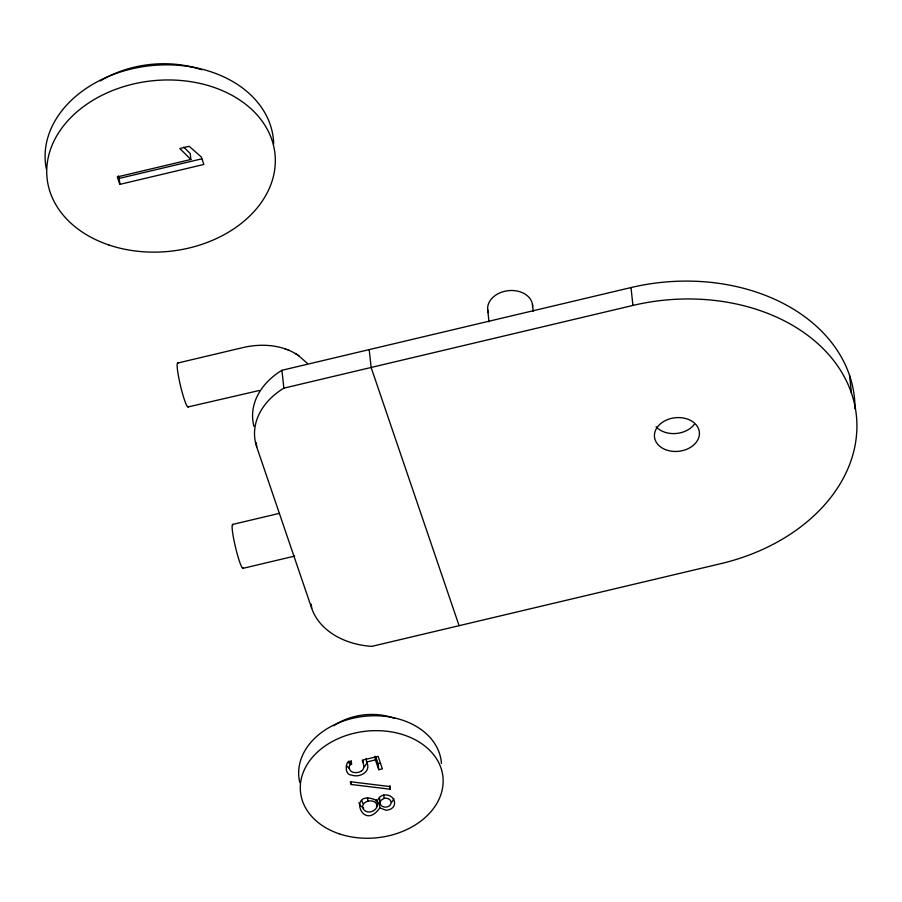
<?xml version="1.0" encoding="UTF-8"?>
<svg xmlns="http://www.w3.org/2000/svg" width="902" height="902" viewBox="0 0 902 902"><rect width="100%" height="100%" fill="white"/><g stroke="black" fill="none" stroke-linecap="round" stroke-linejoin="round"><path stroke-width="1.35" d="M363.044 762.258L363.213 760.668M376.202 801.585L376.461 800.142M379.798 807.899C361.781 833.673 346.56 786.555 377.352 800.717L379.46 797.199L381.174 796.038A8.332 6.224 -6.2 0 1 387.961 795.181C392.866 795.981 396.328 801.946 393.7 806.422A8.287 6.19 -6.2 0 1 386.011 810.221L379.798 807.899L379.156 801.946L376.438 806.422M393.813 798.597L393.046 800.457A8.287 6.19 -6.2 0 1 391.671 802.025M366.911 762.912L364.464 766.892M351.171 760.555L351.566 764.129L350.156 764.761C347.901 767.241 349.931 771.616 353.009 772.281A8.456 6.325 -6.2 0 0 361.15 771.233M361.15 771.233C365.445 768.899 363.483 763.735 362.232 760.161L378.13 756.395L382.38 768.865L378.772 769.722L375.424 759.924L375.04 756.35M384.139 798.349L380.734 800.469L380.159 803.93C382.02 808.553 390.126 808.023 391.141 803.062C391.4 799.465 387.24 797.481 384.139 798.349L383.756 794.775M376.889 804.708C374.138 797.391 359.019 801.483 363.495 809.365C369.425 816.276 381.298 808.35 376.371 799.939M190.863 159.485L117.316 176.916L119.853 184.369L203.852 164.457L201.315 157.016L189.183 146.304L179.825 148.526L190.863 159.485L190.221 153.532L183.771 147.139M119.853 184.369L119.211 178.404L201.845 158.82M177.649 363.055L243.405 347.473C260.994 343.482 280.578 344.496 296.273 354.069M253.992 426.454A73.31 54.819 -6.2 0 1 281.92 370.294L630.994 287.558A180.456 134.95 -6.2 0 1 854.972 408.854M188.056 406.949L259.133 390.532M256.72 446.907A73.31 54.819 -6.2 0 1 283.859 388.153L632.933 305.428A180.456 134.95 -6.2 0 1 851.465 393.159A180.456 134.95 -6.2 0 1 720.912 563.637L371.827 646.362A73.31 54.819 -6.2 0 1 311.697 608.286L256.72 446.907L256.269 442.792M232.637 524.434L279.214 513.396M243.033 568.328L294.616 556.106M351.566 764.129C347.236 754.252 342.129 775.055 351.656 775.066C359.684 778.155 371.804 771.548 366.584 762.021L375.424 759.924M378.772 769.722L378.118 763.768L380.531 763.205M390.363 789.216L389.438 786.499L350.28 781.707L351.228 784.492L390.363 789.216L389.968 785.642M284.897 348.758L285.686 349.063M287.986 349.92L288.832 350.247M363.709 808.271L360.022 805.283L358.872 802.87M298.077 355.241L307.21 363.224M295.45 353.55L298.923 355.783M349.153 768.357L346.447 765.753M362.841 803.4L361.916 800.683M459.095 625.684L371.128 367.475L369.189 349.604M375.615 756.417L378.118 763.768M118.365 175.924L119.211 178.404M348.51 761.344L348.86 763.092M849.526 375.3L851.465 393.159M630.994 287.558L632.933 305.428M532.462 304.425L533.217 311.348M487.644 309.363L488.997 321.834M379.517 797.977L380.159 803.93M366.201 758.447L366.584 762.021M367.509 797.582L367.892 801.156M349.773 761.187L350.156 764.761M350.968 782.102L351.228 784.492M311.246 604.171L311.697 608.286M281.92 370.294L283.859 388.153M100.314 80.932A96.548 72.194 -6.2 0 1 195.971 68M197.121 68.326A96.548 72.194 -6.2 0 1 201.676 69.747M46.352 169.024A114.588 85.69 -6.2 0 1 149.879 65.756A114.588 85.69 -6.2 0 1 273.667 143.959M299.836 782.598A71.619 53.556 -6.2 0 1 361.837 716.616A71.619 53.556 -6.2 0 1 441.439 763.453M333.853 725.727A53.579 40.06 -6.2 0 1 394.884 718.499M488.298 312.611A22.561 16.867 -6.2 0 1 507.51 290.771A22.561 16.867 -6.2 0 1 532.608 306.624M694.292 424.414A22.561 16.867 -6.2 0 1 656.081 426.747M243.405 567.798A22.561 2.469 76.7 0 1 235.422 546.928A22.561 2.469 76.7 0 1 233.201 524.738M188.428 406.419A22.561 2.469 76.7 0 1 180.445 385.56A22.561 2.469 76.7 0 1 178.224 363.359M108.95 245.006A114.588 85.69 -6.2 0 0 275.178 156.283A114.588 85.69 -6.2 0 0 98.949 96.864A114.588 85.69 -6.2 0 0 108.95 245.006M339.163 833.798A71.619 53.556 -6.2 0 0 443.062 778.347A71.619 53.556 -6.2 0 0 332.917 741.207A71.619 53.556 -6.2 0 0 339.163 833.798M665.383 449.602A22.561 16.867 -6.2 0 0 699.422 433.715A22.561 16.867 -6.2 0 0 665.969 420.276A22.561 16.867 -6.2 0 0 665.383 449.602"/></g></svg>
